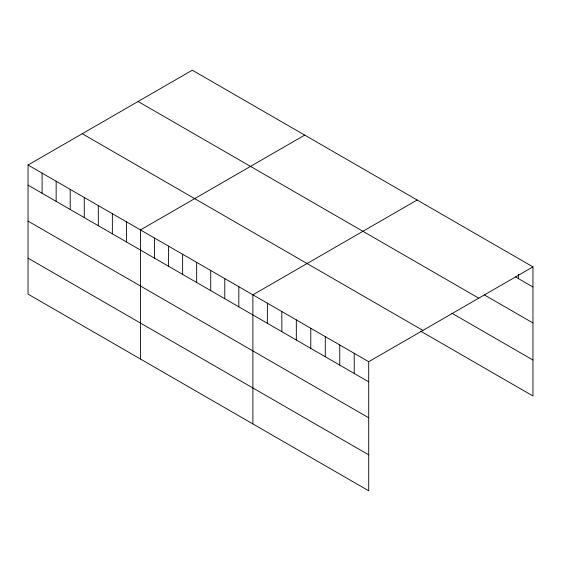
<?xml version="1.0" encoding="UTF-8"?>
<svg xmlns="http://www.w3.org/2000/svg" width="561" height="561" viewBox="0 0 561 561"><rect width="100%" height="100%" fill="white"/><g stroke="black" fill="none" stroke-linecap="round" stroke-linejoin="round"><path stroke-width="0.84" d="M28.05 165.025L368.71 361.698L368.71 490.805L28.05 294.125L28.05 165.025L192.29 70.195L532.95 266.875L532.95 395.975L420.743 331.2M304.707 135.103L140.467 229.926L140.467 359.026M417.125 200.004L252.885 294.827L252.885 423.934M368.71 361.698L532.95 266.875M515.573 276.966L532.95 287.001M484.452 294.96L532.95 322.961M138.09 101.492L478.75 298.164M451.871 313.206L532.95 360.015M82.25 133.728L422.91 330.408M28.05 185.144L368.71 381.824M28.05 221.111L368.71 417.784M28.05 258.158L368.71 454.838M518.469 274.266L518.469 278.642M354.229 353.339L354.229 373.465M339.756 344.98L339.756 365.106M325.275 336.621L325.275 356.747M310.794 328.262L310.794 348.388M296.32 319.903L296.32 340.029M281.839 311.544L281.839 331.67M267.366 303.185L267.366 323.311M238.832 286.713L238.832 306.839M224.779 278.6L224.779 298.725M210.726 270.493L210.726 290.612M196.673 262.38L196.673 282.499M182.627 254.266L182.627 274.385M168.573 246.153L168.573 266.272M154.52 238.039L154.52 258.158M126.414 221.812L126.414 241.938M112.361 213.699L112.361 233.825M98.308 205.585L98.308 225.711M84.255 197.472L84.255 217.598M70.209 189.359L70.209 209.484M56.156 181.245L56.156 201.371M42.103 173.132L42.103 193.257"/></g></svg>
